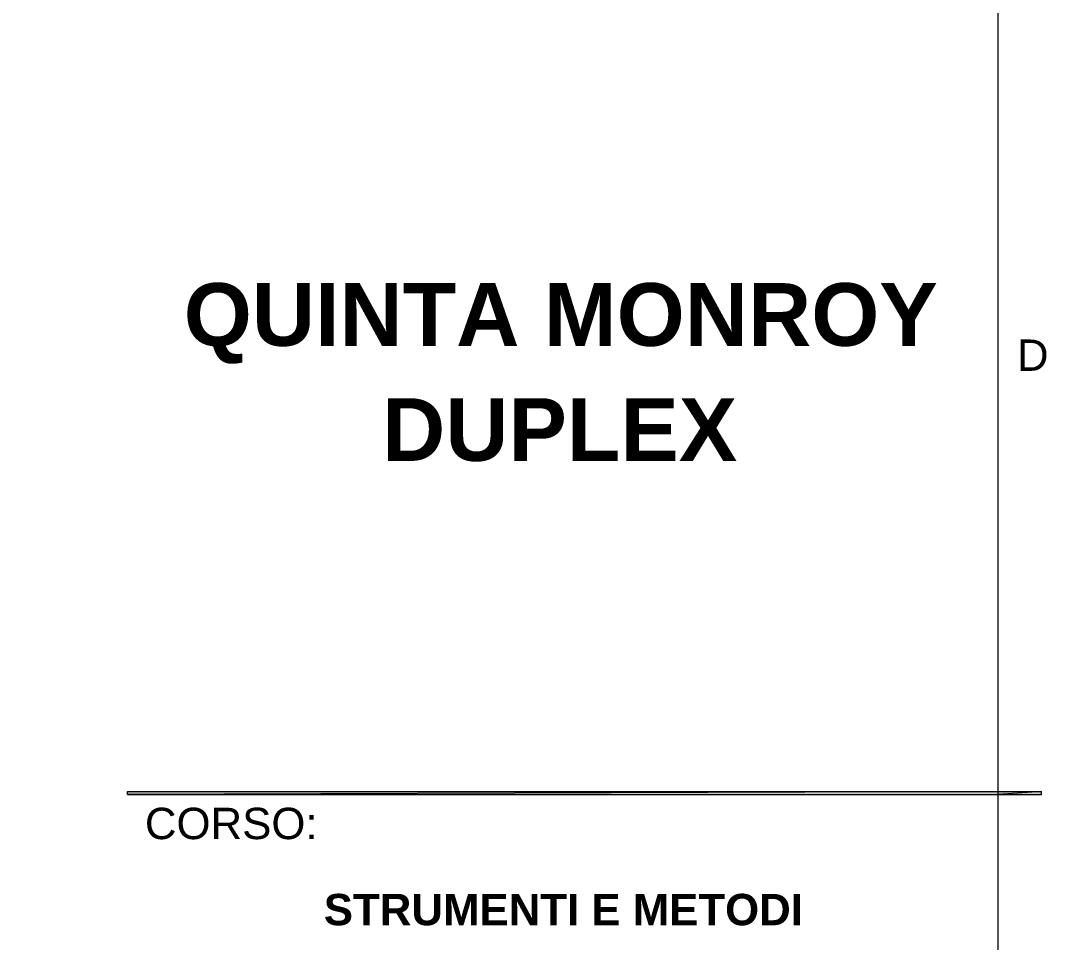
# Model space of a CAD drawing. Header units: centimetres. Extents: x -9.9 to 12.1, y -14.8 to 2.1.
# Drawn here: x 11.7497 to 12.0443, y -12.1463 to -11.8816 of the extents above; entities that cross this region are included whole.
import ezdxf

# ---------------------------------------------------------------- set-up
doc = ezdxf.new("R2010")
doc.units = ezdxf.units.CM
doc.header["$MEASUREMENT"] = 0
for name, color, linetype, lineweight in [('PDF _Geometria_Num_Penna__7', 7, 'Continuous', 18), ('PDF _Riempimenti solidi_Num_Penna__7', 7, 'Continuous', 18), ('PDF _Testo_Num_Penna__7', 7, 'Continuous', 18)]:
    doc.layers.add(name, color=color, linetype=linetype, lineweight=lineweight)
doc.styles.add('GENERATED_STYLE_1', font='Arial.ttf')
doc.styles.add('GENERATED_STYLE_2', font='Arial Bold.ttf')

msp = doc.modelspace()

# ---------------------------------------------------------------- hatches: boundary and pattern name
at = {"layer": 'PDF _Riempimenti solidi_Num_Penna__7', "linetype": 'Continuous', "lineweight": 18}
for points in [[(11.78044, -12.10291), (11.78044, -12.10381), (12.03043, -12.10291)], [(11.78044, -12.10381), (12.03043, -12.10381), (12.03043, -12.10291)], [(12.03043, -12.10291), (12.03043, -12.10381), (12.04292, -12.10291)], [(12.03043, -12.10381), (12.04292, -12.10381), (12.04292, -12.10291)]]:
    msp.add_hatch(color=7, dxfattribs=at).paths.add_polyline_path(points)

# ---------------------------------------------------------------- linework, layer by layer
at = {"layer": 'PDF _Geometria_Num_Penna__7', "color": 7, "linetype": 'Continuous', "lineweight": 18, "flags": 128}
for points in [[(9.25038, -13.10742), (12.03043, -13.10742), (12.03043, -11.10332), (9.25038, -11.10332)], [(12.03043, -12.10381), (12.03043, -12.10291), (11.78044, -12.10381)], [(12.03043, -12.10291), (11.78044, -12.10381), (11.78044, -12.10291)], [(12.04292, -12.10381), (12.04292, -12.10291), (12.03043, -12.10381)], [(12.04292, -12.10291), (12.03043, -12.10381), (12.03043, -12.10291)]]:
    msp.add_lwpolyline(points, close=True, dxfattribs=at)

# ---------------------------------------------------------------- texts
at = {"layer": 'PDF _Testo_Num_Penna__7', "color": 7, "linetype": 'Continuous', "lineweight": 18, "attachment_point": 7}
for s, insert, char_height, style in [('\\A1;QUINTA MONROY', (11.79658, -11.98017), 0.0180008, 'GENERATED_STYLE_2'), ('\\A1;D', (12.03584, -11.9822), 0.009, 'GENERATED_STYLE_1'), ('\\A1;DUPLEX', (11.85351, -12.0083), 0.018001, 'GENERATED_STYLE_2'), ('\\A1;CORSO:', (11.78541, -12.11675), 0.009, 'GENERATED_STYLE_1'), ('\\A1;STRUMENTI E METODI', (11.83679, -12.14147), 0.0090004, 'GENERATED_STYLE_2')]:
    msp.add_mtext(s, dxfattribs=dict(at, insert=insert, char_height=char_height, style=style))

doc.saveas('drawing.dxf')
